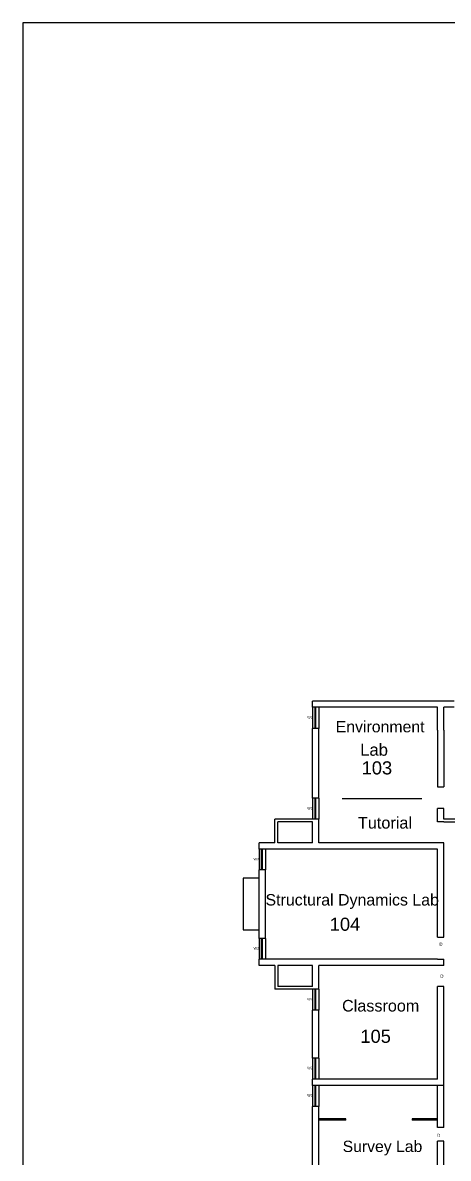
# Model space of a CAD drawing. Header units: millimetres. Extents: x 14 to 406, y 10 to 287.
# Drawn here: x 14.1 to 71.1, y 134.9 to 286.8 of the extents above; entities that cross this region are included whole.
import ezdxf

# ---------------------------------------------------------------- set-up
doc = ezdxf.new("R2010")
doc.units = ezdxf.units.MM
doc.header["$MEASUREMENT"] = 0
doc.layers.get('0').update_dxf_attribs({"linetype": 'CONTINUOUS'})
doc.styles.add('Swis721CnBT$001H0', font='')
doc.styles.get('Swis721CnBT$001H0').set_extended_font_data('Swis721CnBT')

msp = doc.modelspace()

# ---------------------------------------------------------------- linework, layer by layer
at = {"color": 0, "linetype": 'Continuous', "lineweight": 25, "true_color": 0x000007}
for p, q in [((71.87, 196.06), (52.9, 196.06)), ((52.9, 195.26), (52.9, 196.06)), ((69.62, 195.26), (52.9, 195.26)), ((52.9, 195.26), (52.9, 192.42)), ((53.2, 195.26), (53.2, 192.42)), ((53.28, 195.26), (53.28, 192.42)), ((53.75, 195.26), (53.75, 192.42)), ((69.62, 192.21), (69.62, 195.26)), ((71.87, 195.26), (70.47, 195.26)), ((70.47, 192.21), (70.47, 195.26)), ((53.75, 192.42), (52.9, 192.42)), ((52.9, 183.11), (52.9, 192.42)), ((53.75, 183.11), (53.75, 192.42)), ((69.62, 192.21), (69.62, 184.63)), ((70.47, 192.21), (70.47, 184.63)), ((69.62, 184.63), (70.47, 184.63)), ((53.75, 183.11), (52.9, 183.11)), ((52.9, 183.11), (52.9, 180.31)), ((53.2, 183.11), (53.2, 180.31)), ((53.28, 183.11), (53.28, 180.31)), ((53.75, 183.11), (53.75, 180.31)), ((56.84, 183.06), (67.51, 183.06)), ((69.62, 179.93), (69.62, 181.71)), ((70.47, 181.71), (69.62, 181.71)), ((70.47, 180.31), (70.47, 181.71)), ((47.86, 177.14), (47.86, 180.31)), ((53.75, 180.31), (47.86, 180.31)), ((48.25, 177.14), (48.25, 179.93)), ((52.9, 179.93), (48.25, 179.93)), ((52.9, 177.14), (52.9, 179.93)), ((53.75, 177.14), (53.75, 180.31)), ((70.47, 179.93), (69.62, 179.93)), ((76.06, 180.31), (70.47, 180.31)), ((70.47, 179.93), (76.06, 179.93)), ((47.86, 177.14), (45.75, 177.14)), ((45.75, 176.29), (45.75, 173.5)), ((46, 176.29), (46, 173.5)), ((46.13, 176.29), (46.13, 173.5)), ((46.59, 176.29), (46.59, 173.5)), ((52.9, 177.14), (48.25, 177.14)), ((70.47, 177.14), (53.75, 177.14)), ((69.62, 164.52), (69.62, 176.29)), ((45.75, 164.35), (45.75, 173.5)), ((46.59, 173.5), (45.75, 173.5)), ((46.59, 164.35), (46.59, 173.5)), ((46.59, 164.35), (45.75, 164.35)), ((45.75, 164.35), (45.75, 161.56)), ((46, 164.35), (46, 161.56)), ((46.13, 164.35), (46.13, 161.56)), ((46.59, 164.35), (46.59, 161.56)), ((69.62, 164.52), (70.47, 164.52)), ((69.62, 161.56), (45.75, 161.56)), ((45.75, 160.71), (45.75, 161.56)), ((69.62, 161.56), (53.75, 161.56)), ((69.62, 161.56), (70.47, 161.56)), ((70.47, 160.71), (70.47, 161.56)), ((47.86, 160.71), (45.75, 160.71)), ((47.86, 160.71), (47.86, 157.54)), ((52.9, 160.71), (48.25, 160.71)), ((48.25, 160.71), (48.25, 157.92)), ((52.9, 157.92), (52.9, 160.71)), ((70.47, 160.71), (53.75, 160.71)), ((53.75, 157.54), (53.75, 160.71)), ((53.75, 157.54), (47.86, 157.54)), ((52.9, 157.92), (48.25, 157.92)), ((52.9, 157.54), (52.9, 154.74)), ((53.2, 157.54), (53.2, 154.74)), ((53.28, 157.54), (53.28, 154.74)), ((53.75, 157.54), (53.75, 154.74)), ((70.47, 157.92), (69.62, 157.92)), ((69.62, 145.51), (69.62, 157.92)), ((52.9, 148.31), (52.9, 154.74)), ((53.75, 154.74), (52.9, 154.74)), ((53.75, 148.31), (53.75, 154.74)), ((53.75, 148.31), (52.9, 148.31)), ((52.9, 148.31), (52.9, 145.51)), ((53.2, 148.31), (53.2, 145.51)), ((53.28, 148.31), (53.28, 145.51)), ((53.75, 148.31), (53.75, 145.51)), ((69.62, 145.51), (52.9, 145.51)), ((52.9, 144.67), (52.9, 145.51)), ((70.47, 144.67), (52.9, 144.67)), ((52.9, 144.67), (52.9, 141.87)), ((53.2, 144.67), (53.2, 141.87)), ((53.28, 144.67), (53.28, 141.87)), ((53.75, 144.67), (53.75, 141.87)), ((69.62, 139.08), (69.62, 144.67)), ((53.75, 141.87), (52.9, 141.87)), ((52.9, 133.19), (52.9, 141.87)), ((53.75, 133.19), (53.75, 141.87)), ((57.35, 140.05), (53.75, 140.05)), ((69.62, 140.22), (66.24, 140.22)), ((66.24, 140.22), (66.24, 140.05)), ((69.62, 140.05), (66.24, 140.05)), ((70.47, 139.08), (69.62, 139.08)), ((70.47, 137.22), (69.62, 137.22)), ((69.62, 130.4), (69.62, 137.22))]:
    msp.add_line(p, q, dxfattribs=at)
msp.add_lwpolyline([(14.08, 9.88), (405.75, 9.88), (405.75, 286.82), (14.08, 286.82)], close=True, dxfattribs=at)
for points in [[(69.62, 176.29), (45.75, 176.29), (45.75, 177.14)], [(70.47, 164.52), (70.47, 176.29), (70.47, 177.14)], [(45.75, 172.4), (43.59, 172.4), (43.59, 165.5), (45.75, 165.5)], [(70.47, 139.08), (70.47, 144.67), (70.47, 157.92)], [(57.35, 140.05), (57.35, 140.22), (53.75, 140.22)], [(70.47, 121.6), (70.47, 129.6), (70.47, 137.22)]]:
    msp.add_lwpolyline(points, dxfattribs=at)

# ---------------------------------------------------------------- texts
at = {"color": 0, "true_color": 0x000007, "style": 'Swis721CnBT$001H0'}
for s, height, p in [('W2', 0.348, (52.18, 193.73)), ('Environment', 1.5169, (55.99, 191.91)), ('     Lab', 1.599, (56.16, 188.78)), ('103', 1.753, (59.46, 186.28)), ('W2', 0.348, (52.18, 181.58)), ('Tutorial', 1.556, (58.96, 179.04)), ('W2', 0.348, (44.99, 174.77)), ('Structural Dynamics Lab', 1.5259, (46.59, 168.75)), ('104', 1.753, (55.19, 165.37)), ('W2', 0.348, (44.99, 162.83)), ('D', 0.404, (69.88, 163.38)), ('D', 0.404, (70.01, 159.1)), ('W2', 0.348, (52.18, 156.05)), ('Classroom', 1.549, (56.84, 154.57)), ('Classroom', 1.549, (56.84, 154.57)), ('105', 1.753, (59.29, 150.38)), ('W2', 0.348, (52.18, 146.83)), ('W2', 0.348, (52.18, 143.19)), ('Survey Lab', 1.509, (56.92, 135.78)), ('D', 0.404, (69.58, 137.81))]:
    msp.add_text(s, height=height, dxfattribs=at).set_placement(p)

doc.saveas('drawing.dxf')
